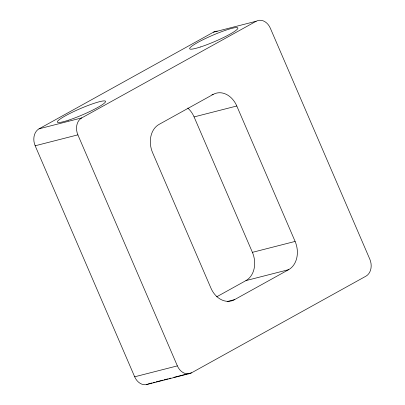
<?xml version="1.0" encoding="UTF-8"?>
<svg xmlns="http://www.w3.org/2000/svg" width="405" height="405" viewBox="0 0 405 405"><rect width="100%" height="100%" fill="white"/><g stroke="black" fill="none" stroke-linecap="round" stroke-linejoin="round"><path stroke-width="0.61" d="M148.838 383.748A13.112 10.181 75.7 0 1 134.668 376.797L35.174 145.775A13.112 10.181 75.7 0 1 39.052 128.825L213.46 32.172A13.112 10.181 75.7 0 1 217.308 31.17M39.052 128.825L81.749 117.906L256.162 21.252A13.112 10.181 75.7 0 1 270.332 28.203L369.826 259.225A13.112 10.181 75.7 0 1 365.948 276.175L191.54 372.828L187.88 373.759M213.177 94.411L159.049 124.406A21.855 16.97 75.7 0 0 152.589 152.655L210.914 288.082A21.855 16.97 75.7 0 0 234.525 299.665L288.654 269.669A21.855 16.97 75.7 0 0 295.113 241.426L236.788 105.999A21.855 16.97 75.7 0 0 213.177 94.411L211.957 94.724M216.68 296.814L245.951 280.594L288.654 269.669M213.46 32.172L256.162 21.252M35.174 145.775L77.876 134.855A13.112 10.181 75.7 0 1 81.749 117.906M187.783 108.074A21.855 16.97 75.7 0 1 194.086 116.918L236.788 105.999M245.951 280.594A21.855 16.97 75.7 0 0 252.411 252.345L295.113 241.426M227.205 301.538L234.525 299.665M134.668 376.797L177.37 365.877A13.112 10.181 75.7 0 0 191.54 372.828M149.445 383.591L151.885 382.968M153.105 382.654L154.938 382.188M156.158 381.875L162.866 380.158M164.086 379.844L167.746 378.908M168.966 378.599L170.799 378.128M173.846 377.349L186.659 374.073M146.327 384.634L189.029 373.714M194.086 116.918L252.411 252.345M77.876 134.855L177.37 365.877M200.48 46.975A26.229 3.286 -23.3 0 0 237.846 28.411A26.229 3.286 -23.3 0 0 202.966 39.746A26.229 3.286 -23.3 0 0 200.48 46.975M68.167 120.3A26.229 3.286 -23.3 0 0 105.533 101.736A26.229 3.286 -23.3 0 0 70.652 113.071A26.229 3.286 -23.3 0 0 68.167 120.3"/></g></svg>
